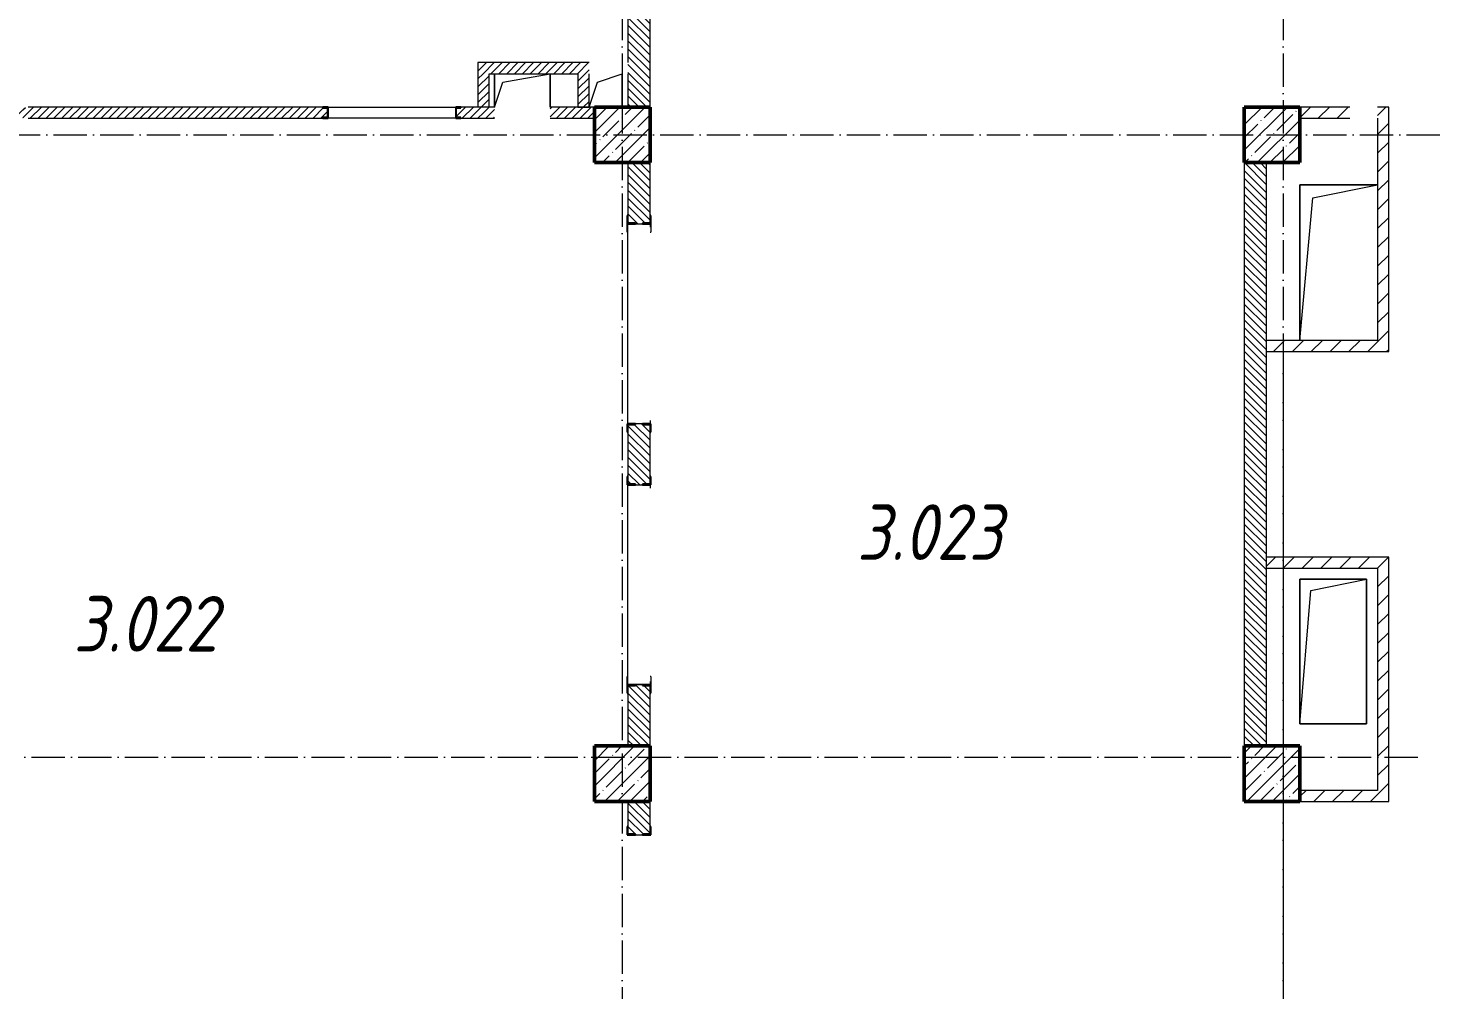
# Model space of a CAD drawing. Header units: millimetres. Extents: x -135211 to 49383, y -8033 to 228499.
# Drawn here: x -52142 to -39477, y 172168 to 180824 of the extents above; entities that cross this region are included whole.
import ezdxf

# ---------------------------------------------------------------- set-up
doc = ezdxf.new("R2010")
doc.units = ezdxf.units.MM
doc.linetypes.add('50_200_ШТРИХ_1Т_ш5_п1_п1_', pattern=[700, 500, -100, 0, -100])
for name, color, linetype, lineweight in [('A-FLOR-____-OTLN', 7, 'Continuous', 9), ('A-GENM-____-MCUT', 7, 'Continuous', 25), ('A-GENM-____-OTLN', 7, 'Continuous', 9), ('A-GENM-____-OTLN-1', 7, 'Continuous', 25), ('A-WALL-____-MCUT', 7, 'Continuous', 13), ('A-WALL-____-PATT-1', 7, 'Continuous', 9), ('A-WALL-FNSH-MCUT-1', 7, 'Continuous', 9), ('I-WALL-____-OTLN', 7, 'Continuous', 9), ('S-COLS-____-MCUT', 7, 'Continuous', 50), ('S-COLS-____-OTLN', 7, 'Continuous', 9), ('S-GRID-____-OTLN-1', 7, '50_200_ШТРИХ_1Т_ш5_п1_п1_', 9), ('Марки помещений', 7, 'Continuous', 9)]:
    doc.layers.add(name, color=color, linetype=linetype, lineweight=lineweight)
doc.styles.add('ISOCPEUR_I_2', font='isocpeui.ttf', dxfattribs={"width": 0.85, "height": 2.3})
pattern_1 = [(45, (-129942.255, 127932.027), (-35.35534, 35.35534), [])]
pattern_2 = [(135, (-129942.255, 127932.027), (-35.35534, -35.35534), [])]
pattern_3 = [(45, (-129942.25, 127932.03), (-84.85281, 84.85281), [])]

# ---------------------------------------------------------------- blocks, each defined once
blk = doc.blocks.new('BSC_Колонна _Прямоугольная - 500х500-V36-АР1_План отверстий 3 этажа в осях 1-64_Ю-ЯЯ')
at = {"layer": 'S-COLS-____-OTLN'}
h = blk.add_hatch(dxfattribs=at)
h.set_pattern_fill('FP_44', color=256, style=0, pattern_type=2)
h.set_pattern_definition([(45, (-89000, -51931.04), (-114.04925, 114.04925), []), (45, (-88885.95, -51931.04), (-114.04925, 114.04925), [201.613, -40.323, 3.353, -36.97])])
h.paths.add_polyline_path([(-250, -250), (250, -250), (250, 250), (-250, 250)], flags=0)
at = {"layer": 'S-COLS-____-MCUT'}
for p, q in [((250, 250), (-250, 250)), ((-250, 250), (-250, -250)), ((250, -250), (250, 250)), ((-250, -250), (250, -250))]:
    blk.add_line(p, q, dxfattribs=at)
blk = doc.blocks.new('BSC_Колонна _Прямоугольная - 500х500-V37-АР1_План отверстий 3 этажа в осях 1-64_Ю-ЯЯ')
at = {"layer": 'S-COLS-____-OTLN'}
h = blk.add_hatch(dxfattribs=at)
h.set_pattern_fill('FP_45', color=256, style=0, pattern_type=2)
h.set_pattern_definition([(45, (-83150, -51931.04), (-114.04925, 114.04925), []), (45, (-83035.95, -51931.04), (-114.04925, 114.04925), [201.613, -40.323, 3.353, -36.97])])
h.paths.add_polyline_path([(-250, -250), (250, -250), (250, 250), (-250, 250)], flags=0)
at = {"layer": 'S-COLS-____-MCUT'}
for p, q in [((250, 250), (-250, 250)), ((-250, 250), (-250, -250)), ((250, -250), (250, 250)), ((-250, -250), (250, -250))]:
    blk.add_line(p, q, dxfattribs=at)
blk = doc.blocks.new('BSC_Колонна _Прямоугольная - 500х500-V54-АР1_План отверстий 3 этажа в осях 1-64_Ю-ЯЯ')
at = {"layer": 'S-COLS-____-OTLN'}
h = blk.add_hatch(dxfattribs=at)
h.set_pattern_fill('FP_62', color=256, style=0, pattern_type=2)
h.set_pattern_definition([(45, (-89000, -46181.04), (-114.04925, 114.04925), []), (45, (-88885.95, -46181.04), (-114.04925, 114.04925), [201.613, -40.323, 3.353, -36.97])])
h.paths.add_polyline_path([(-250, -250), (250, -250), (250, 250), (-250, 250)], flags=0)
at = {"layer": 'S-COLS-____-MCUT'}
for p, q in [((250, 250), (-250, 250)), ((-250, 250), (-250, -250)), ((250, -250), (250, 250)), ((-250, -250), (250, -250))]:
    blk.add_line(p, q, dxfattribs=at)
blk = doc.blocks.new('BSC_Колонна _Прямоугольная - 500х500-V55-АР1_План отверстий 3 этажа в осях 1-64_Ю-ЯЯ')
at = {"layer": 'S-COLS-____-OTLN'}
h = blk.add_hatch(dxfattribs=at)
h.set_pattern_fill('FP_63', color=256, style=0, pattern_type=2)
h.set_pattern_definition([(45, (-83150, -46181.04), (-114.04925, 114.04925), []), (45, (-83035.95, -46181.04), (-114.04925, 114.04925), [201.613, -40.323, 3.353, -36.97])])
h.paths.add_polyline_path([(-250, -250), (250, -250), (250, 250), (-250, 250)], flags=0)
at = {"layer": 'S-COLS-____-MCUT'}
for p, q in [((250, 250), (-250, 250)), ((-250, 250), (-250, -250)), ((250, -250), (250, 250)), ((-250, -250), (250, -250))]:
    blk.add_line(p, q, dxfattribs=at)
blk = doc.blocks.new('154_Стойка_СКБ_Швеллер - СМ-2180_100-28278414-АР1_План отверстий 3 этажа в осях 1-64_Ю-ЯЯ')
at = {"layer": 'A-GENM-____-MCUT'}
for p, q in [((171, 50), (125, 50)), ((125, 50), (125, -50)), ((129.5, 42.4), (171, 42.4)), ((129.5, -42.4), (129.5, 42.4)), ((171, 42.4), (171, 50)), ((125, -50), (171, -50)), ((171, -42.4), (129.5, -42.4)), ((171, -50), (171, -42.4))]:
    blk.add_line(p, q, dxfattribs=at)
blk = doc.blocks.new('Фахверк_СКБ_Уголок - 200_3960-28268576-АР1_План отверстий 3 этажа в осях 1-64_Ю-ЯЯ')
at = {"layer": 'A-GENM-____-MCUT'}
for p, q in [((200, 156), (125, 156)), ((125, 156), (125, 81)), ((131, 81), (131, 150)), ((131, 150), (200, 150)), ((200, 150), (200, 156)), ((125, 81), (131, 81)), ((131, 19), (125, 19)), ((125, 19), (125, -56)), ((131, -50), (131, 19)), ((125, -56), (200, -56)), ((200, -50), (131, -50)), ((200, -56), (200, -50))]:
    blk.add_line(p, q, dxfattribs=at)
blk = doc.blocks.new('АР_Перемычка - АР_Перемычка-28729843-АР1_План отверстий 3 этажа в осях 1-64_Ю-ЯЯ')
at = {"layer": 'A-GENM-____-OTLN'}
blk.add_line((-400, -100), (-392, -100), dxfattribs=at)
blk = doc.blocks.new('Фахверк_СКБ_Уголок - 200_3550-28267367-АР1_План отверстий 3 этажа в осях 1-64_Ю-ЯЯ')
at = {"layer": 'A-GENM-____-MCUT'}
for p, q in [((200, 156), (125, 156)), ((125, 156), (125, 81)), ((131, 81), (131, 150)), ((131, 150), (200, 150)), ((200, 150), (200, 156)), ((125, 81), (131, 81)), ((131, 19), (125, 19)), ((125, 19), (125, -56)), ((131, -50), (131, 19)), ((125, -56), (200, -56)), ((200, -50), (131, -50)), ((200, -56), (200, -50))]:
    blk.add_line(p, q, dxfattribs=at)
blk = doc.blocks.new('154_Стойка_СКБ_Уголок - СМ-2480_200-28346303-АР1_План отверстий 3 этажа в осях 1-64_Ю-ЯЯ')
at = {"layer": 'A-GENM-____-MCUT'}
for p, q in [((125, 156), (125, 81)), ((200, 156), (125, 156)), ((131, 81), (131, 150)), ((131, 150), (200, 150)), ((200, 150), (200, 156)), ((125, 81), (131, 81)), ((131, 19), (125, 19)), ((125, 19), (125, -56)), ((131, -50), (131, 19)), ((125, -56), (200, -56)), ((200, -50), (131, -50)), ((200, -56), (200, -50))]:
    blk.add_line(p, q, dxfattribs=at)
blk = doc.blocks.new('Стойка_Влож_Полоса боковая - Полоса-V164-АР1_План отверстий 3 этажа в осях 1-64_Ю-ЯЯ')
at = {"layer": 'A-GENM-____-OTLN'}
for p, q in [((-5, 60), (0, 60)), ((-5, -60), (-5, 60)), ((0, 31), (0, -31)), ((0, -60), (-5, -60))]:
    blk.add_line(p, q, dxfattribs=at)
blk = doc.blocks.new('Стойка_Влож_Уголок_Опорный - Уголок-28213941-АР1_План отверстий 3 этажа в осях 1-64_Ю-ЯЯ')
at = {"layer": 'A-GENM-____-OTLN'}
for p, q in [((-212, -6), (-212, 0)), ((0, 0), (0, -6)), ((-212, -75), (-212, -6)), ((-212, -6), (-206, -6)), ((-212, -75), (-206, -75)), ((-6, -6), (0, -6)), ((-6, -75), (0, -75)), ((0, -6), (0, -75))]:
    blk.add_line(p, q, dxfattribs=at)
blk = doc.blocks.new('AR_Отверстие прямоугольное _в плите_ - AR_Отверстие прямоугольное _в плите_-30459267-АР1_План отверстий 3 этажа в осях 1-64_Ю-ЯЯ')
at = {"layer": 'A-GENM-____-OTLN'}
for p, q in [((-250, 150), (-250, -150)), ((-175, 75), (250, 150)), ((250, -150), (250, 150)), ((-250, -150), (-175, 75))]:
    blk.add_line(p, q, dxfattribs=at)
blk = doc.blocks.new('AR_Отверстие прямоугольное _в плите_ - AR_Отверстие прямоугольное _в плите_-30552542-АР1_План отверстий 3 этажа в осях 1-64_Ю-ЯЯ')
at = {"layer": 'A-GENM-____-OTLN'}
for p, q in [((350, 700), (-350, 700)), ((-350, 700), (-350, -700)), ((-233, 583), (350, 700)), ((-350, -700), (-233, 583))]:
    blk.add_line(p, q, dxfattribs=at)
blk = doc.blocks.new('AR_Отверстие прямоугольное _в плите_ - AR_Отверстие прямоугольное _в плите_-30552544-АР1_План отверстий 3 этажа в осях 1-64_Ю-ЯЯ')
at = {"layer": 'A-GENM-____-OTLN'}
for p, q in [((300, 650), (-300, 650)), ((-300, 650), (-300, -650)), ((-200, 550), (300, 650)), ((300, -650), (300, 650)), ((-300, -650), (-200, 550)), ((-300, -650), (300, -650))]:
    blk.add_line(p, q, dxfattribs=at)
blk = doc.blocks.new('AR_Отверстие прямоугольное _в плите_ - AR_Отверстие прямоугольное _в плите_-30459338-АР1_План отверстий 3 этажа в осях 1-64_Ю-ЯЯ')
at = {"layer": 'A-GENM-____-OTLN'}
for p, q in [((-75, 75), (150, 150)), ((150, -150), (150, 150)), ((-150, -150), (-75, 75))]:
    blk.add_line(p, q, dxfattribs=at)

msp = doc.modelspace()

# ---------------------------------------------------------------- hatches: boundary and pattern name
at = {"layer": 'A-WALL-____-PATT-1'}
h = msp.add_hatch(dxfattribs=at)
h.set_pattern_fill('FP_9', color=256, style=0, pattern_type=2)
h.set_pattern_definition(pattern_2)
h.paths.add_polyline_path([(-46542.3, 180113.1), (-46542.3, 181057.1), (-46611.3, 181057.1), (-46611.3, 181063.1), (-46673.3, 181063.1), (-46673.3, 181057.1), (-46742.3, 181057.1), (-46742.3, 180113.1)], flags=0)
h.paths.add_polyline_path([(-46611.3, 182213.1), (-46611.3, 182219.1), (-46542.3, 182219.1), (-46542.3, 182628.1), (-46742.3, 182628.1), (-46742.3, 182219.1), (-46673.3, 182219.1), (-46673.3, 182213.1)], flags=0)
h.paths.add_polyline_path([(-46742.3, 182878.1), (-46542.3, 182878.1), (-46542.3, 183113.1), (-46742.3, 183113.1)], flags=0)
h = msp.add_hatch(dxfattribs=at)
h.set_pattern_fill('FP_8', color=256, style=0, pattern_type=2)
h.set_pattern_definition(pattern_1)
h.paths.add_polyline_path([(-47192.3, 180413.1), (-47092.3, 180413.1), (-47092.3, 180513.1), (-48092.3, 180513.1), (-48092.3, 180413.1), (-47992.3, 180413.1)], flags=0)
h = msp.add_hatch(dxfattribs=at)
h.set_pattern_fill('FP_8', color=256, style=0, pattern_type=2)
h.set_pattern_definition(pattern_1)
h.paths.add_polyline_path([(-47992.3, 180113.1), (-47992.3, 180413.1), (-48092.3, 180413.1), (-48092.3, 180113.1)], flags=0)
h = msp.add_hatch(dxfattribs=at)
h.set_pattern_fill('FP_8', color=256, style=0, pattern_type=2)
h.set_pattern_definition(pattern_1)
h.paths.add_polyline_path([(-47092.3, 180113.1), (-47092.3, 180413.1), (-47192.3, 180413.1), (-47192.3, 180113.1)], flags=0)
h = msp.add_hatch(dxfattribs=at)
h.set_pattern_fill('FP_8', color=256, style=0, pattern_type=2)
h.set_pattern_definition(pattern_1)
h.paths.add_polyline_path([(-48042.3, 180013.1), (-48042.3, 180113.1), (-48246.3, 180113.1), (-48246.3, 180105.5), (-48287.8, 180105.5), (-48287.8, 180020.7), (-48246.3, 180020.7), (-48246.3, 180013.1)], flags=0)
h.paths.add_polyline_path([(-49488.3, 180013.1), (-49488.3, 180020.7), (-49446.8, 180020.7), (-49446.8, 180105.5), (-49488.3, 180105.5), (-49488.3, 180113.1), (-52142.3, 180113.1), (-52142.3, 180110.1), (-52189.3, 180110.1), (-52189.3, 180016.1), (-52142.3, 180016.1), (-52142.3, 180013.1)], flags=0)
h.paths.add_polyline_path([(-52192.3, 180013.1), (-52192.3, 180113.1), (-54942.3, 180113.1), (-54942.3, 180013.1), (-53955.3, 180013.1)], flags=0)
h = msp.add_hatch(dxfattribs=at)
h.set_pattern_fill('FP_8', color=256, style=0, pattern_type=2)
h.set_pattern_definition(pattern_1)
h.paths.add_polyline_path([(-47042.3, 180013.1), (-47042.3, 180113.1), (-47442.3, 180113.1), (-47442.3, 180013.1)], flags=0)
h.paths.add_polyline_path([(-47942.3, 180013.1), (-47942.3, 180113.1), (-48042.3, 180113.1), (-48042.3, 180013.1)], flags=0)
h = msp.add_hatch(dxfattribs=at)
h.set_pattern_fill('FP_7', color=256, style=0, pattern_type=2)
h.set_pattern_definition(pattern_3)
h.paths.add_polyline_path([(-40242.3, 180013.1), (-40242.3, 180113.1), (-40692.3, 180113.1), (-40692.3, 180013.1)], flags=0)
h.paths.add_polyline_path([(-39992.3, 180013.1), (-39892.3, 180013.1), (-39892.3, 180113.1), (-39992.3, 180113.1)], flags=0)
h = msp.add_hatch(dxfattribs=at)
h.set_pattern_fill('FP_7', color=256, style=0, pattern_type=2)
h.set_pattern_definition(pattern_3)
h.paths.add_polyline_path([(-39992.3, 178013.1), (-39892.3, 178013.1), (-39892.3, 180013.1), (-39992.3, 180013.1)], flags=0)
h = msp.add_hatch(dxfattribs=at)
h.set_pattern_fill('FP_9', color=256, style=0, pattern_type=2)
h.set_pattern_definition(pattern_2)
h.paths.add_polyline_path([(-46542.3, 174363.1), (-46542.3, 174907.1), (-46611.3, 174907.1), (-46611.3, 174913.1), (-46673.3, 174913.1), (-46673.3, 174907.1), (-46742.3, 174907.1), (-46742.3, 174363.1), (-46582.3, 174363.1)], flags=0)
h.paths.add_polyline_path([(-46673.3, 176713.1), (-46611.3, 176713.1), (-46611.3, 176719.1), (-46542.3, 176719.1), (-46542.3, 177257.1), (-46611.3, 177257.1), (-46611.3, 177263.1), (-46673.3, 177263.1), (-46673.3, 177257.1), (-46742.3, 177257.1), (-46742.3, 176719.1), (-46673.3, 176719.1)], flags=0)
h.paths.add_polyline_path([(-46673.3, 179063.1), (-46611.3, 179063.1), (-46611.3, 179069.1), (-46542.3, 179069.1), (-46542.3, 179613.1), (-46742.3, 179613.1), (-46742.3, 179069.1), (-46673.3, 179069.1)], flags=0)
h = msp.add_hatch(dxfattribs=at)
h.set_pattern_fill('FP_9', color=256, style=0, pattern_type=2)
h.set_pattern_definition(pattern_2)
h.paths.add_polyline_path([(-40992.3, 174363.1), (-40992.3, 179613.1), (-41192.3, 179613.1), (-41192.3, 174363.1)], flags=0)
h = msp.add_hatch(dxfattribs=at)
h.set_pattern_fill('FP_7', color=256, style=0, pattern_type=2)
h.set_pattern_definition(pattern_3)
h.paths.add_polyline_path([(-40992.3, 177913.1), (-39892.3, 177913.1), (-39892.3, 178013.1), (-40992.3, 178013.1)], flags=0)
h = msp.add_hatch(dxfattribs=at)
h.set_pattern_fill('FP_7', color=256, style=0, pattern_type=2)
h.set_pattern_definition(pattern_3)
h.paths.add_polyline_path([(-39992.3, 175963.1), (-39992.3, 176063.1), (-40992.3, 176063.1), (-40992.3, 175963.1)], flags=0)
h = msp.add_hatch(dxfattribs=at)
h.set_pattern_fill('FP_7', color=256, style=0, pattern_type=2)
h.set_pattern_definition(pattern_3)
h.paths.add_polyline_path([(-39992.3, 173963.1), (-39892.3, 173963.1), (-39892.3, 176063.1), (-39992.3, 176063.1), (-39992.3, 175468.6)], flags=0)
h = msp.add_hatch(dxfattribs=at)
h.set_pattern_fill('FP_7', color=256, style=0, pattern_type=2)
h.set_pattern_definition(pattern_3)
h.paths.add_polyline_path([(-40692.3, 173863.1), (-39892.3, 173863.1), (-39892.3, 173963.1), (-40692.3, 173963.1)], flags=0)
h = msp.add_hatch(dxfattribs=at)
h.set_pattern_fill('FP_9', color=256, style=0, pattern_type=2)
h.set_pattern_definition(pattern_2)
h.paths.add_polyline_path([(-46542.3, 171413.1), (-46542.3, 171857.1), (-46611.3, 171857.1), (-46611.3, 171863.1), (-46673.3, 171863.1), (-46673.3, 171857.1), (-46742.3, 171857.1), (-46742.3, 171413.1), (-46582.3, 171413.1)], flags=0)
h.paths.add_polyline_path([(-46673.3, 173563.1), (-46611.3, 173563.1), (-46611.3, 173569.1), (-46542.3, 173569.1), (-46542.3, 173863.1), (-46742.3, 173863.1), (-46742.3, 173569.1), (-46673.3, 173569.1)], flags=0)

# ---------------------------------------------------------------- linework, layer by layer
at = {"layer": 'A-FLOR-____-OTLN'}
for p, q in [((-47942.3, 180113.1), (-47942.3, 180413.1)), ((-47442.3, 180413.1), (-47442.3, 180113.1)), ((-46792.3, 180413.1), (-46792.3, 180113.1)), ((-40692.3, 179413.1), (-39992.3, 179413.1)), ((-40692.3, 178013.1), (-40692.3, 179413.1)), ((-40692.3, 175863.1), (-40092.3, 175863.1)), ((-40692.3, 174563.1), (-40692.3, 175863.1)), ((-40092.3, 175863.1), (-40092.3, 174563.1)), ((-40092.3, 174563.1), (-40692.3, 174563.1))]:
    msp.add_line(p, q, dxfattribs=at)
at = {"layer": 'A-WALL-____-MCUT'}
for p, q in [((-46742.3, 180988.1), (-46742.3, 180513.1)), ((-46542.3, 180113.1), (-46542.3, 180988.1)), ((-46742.3, 180413.1), (-46742.3, 180113.1)), ((-46742.3, 179613.1), (-46742.3, 179138.1)), ((-46542.3, 179138.1), (-46542.3, 179613.1)), ((-41192.3, 179613.1), (-41192.3, 174363.1)), ((-40992.3, 174363.1), (-40992.3, 179613.1)), ((-46611.3, 177263.1), (-46673.3, 177263.1)), ((-46742.3, 177188.1), (-46742.3, 176788.1)), ((-46542.3, 176788.1), (-46542.3, 177188.1)), ((-46673.3, 176713.1), (-46611.3, 176713.1)), ((-46742.3, 174838.1), (-46742.3, 174363.1)), ((-46542.3, 174363.1), (-46542.3, 174838.1)), ((-46742.3, 173863.1), (-46742.3, 173638.1)), ((-46542.3, 173638.1), (-46542.3, 173863.1)), ((-46673.3, 173563.1), (-46611.3, 173563.1))]:
    msp.add_line(p, q, dxfattribs=at)
at = {"layer": 'A-WALL-FNSH-MCUT-1'}
for p, q in [((-47092.3, 180513.1), (-48092.3, 180513.1)), ((-48092.3, 180513.1), (-48092.3, 180113.1)), ((-47992.3, 180413.1), (-47192.3, 180413.1)), ((-47992.3, 180113.1), (-47992.3, 180413.1)), ((-47192.3, 180413.1), (-47192.3, 180113.1)), ((-47092.3, 180113.1), (-47092.3, 180413.1)), ((-49488.3, 180113.1), (-52142.3, 180113.1)), ((-47942.3, 180113.1), (-48246.3, 180113.1)), ((-47042.3, 180113.1), (-47442.3, 180113.1)), ((-47192.3, 180113.1), (-47092.3, 180113.1)), ((-40242.3, 180113.1), (-40692.3, 180113.1)), ((-39892.3, 180113.1), (-39992.3, 180113.1)), ((-39892.3, 177913.1), (-39892.3, 180113.1)), ((-52142.3, 180013.1), (-49488.3, 180013.1)), ((-48246.3, 180013.1), (-47942.3, 180013.1)), ((-47442.3, 180013.1), (-47042.3, 180013.1)), ((-40692.3, 180013.1), (-40242.3, 180013.1)), ((-39992.3, 180013.1), (-39992.3, 178013.1)), ((-39992.3, 178013.1), (-40992.3, 178013.1)), ((-40992.3, 177913.1), (-39892.3, 177913.1)), ((-39892.3, 176063.1), (-40992.3, 176063.1)), ((-39892.3, 173863.1), (-39892.3, 176063.1)), ((-40992.3, 175963.1), (-39992.3, 175963.1)), ((-39992.3, 175963.1), (-39992.3, 173963.1)), ((-39992.3, 173963.1), (-40692.3, 173963.1)), ((-40692.3, 173863.1), (-39892.3, 173863.1))]:
    msp.add_line(p, q, dxfattribs=at)
at = {"layer": 'I-WALL-____-OTLN'}
for p, q in [((-49442.3, 180113.1), (-48292.3, 180113.1)), ((-48292.3, 180013.1), (-49442.3, 180013.1)), ((-46742.3, 177263.1), (-46742.3, 179063.1)), ((-46542.3, 179063.1), (-46542.3, 179033.1)), ((-46542.3, 177293.1), (-46542.3, 177263.1)), ((-46742.3, 174913.1), (-46742.3, 176713.1)), ((-46542.3, 176713.1), (-46542.3, 176683.1)), ((-46542.3, 174943.1), (-46542.3, 174913.1))]:
    msp.add_line(p, q, dxfattribs=at)
at = {"layer": 'S-GRID-____-OTLN-1', "color": 251, "ltscale": 0.6, "true_color": 0x636466}
for p, q in [((-46792.3, 218824.9), (-46792.3, 167913.1)), ((-40842.3, 218824.9), (-40842.3, 167913.1)), ((-60735.8, 179863.1), (-25867.8, 179863.1)), ((-40842.3, 177813), (-40842.3, 123449.4)), ((-62615.5, 174263.1), (-39623.5, 174263.1))]:
    msp.add_line(p, q, dxfattribs=at)

# ---------------------------------------------------------------- block references
at = {"layer": 'A-GENM-____-OTLN'}
for name, p in [('AR_Отверстие прямоугольное _в плите_ - AR_Отверстие прямоугольное _в плите_-30459267-АР1_План отверстий 3 этажа в осях 1-64_Ю-ЯЯ', (-47692.3, 180263.1)), ('AR_Отверстие прямоугольное _в плите_ - AR_Отверстие прямоугольное _в плите_-30459338-АР1_План отверстий 3 этажа в осях 1-64_Ю-ЯЯ', (-46942.3, 180263.1)), ('AR_Отверстие прямоугольное _в плите_ - AR_Отверстие прямоугольное _в плите_-30552542-АР1_План отверстий 3 этажа в осях 1-64_Ю-ЯЯ', (-40342.3, 178713.1)), ('Стойка_Влож_Уголок_Опорный - Уголок-28213941-АР1_План отверстий 3 этажа в осях 1-64_Ю-ЯЯ', (-46536.3, 179063.1)), ('AR_Отверстие прямоугольное _в плите_ - AR_Отверстие прямоугольное _в плите_-30552544-АР1_План отверстий 3 этажа в осях 1-64_Ю-ЯЯ', (-40392.3, 175213.1))]:
    msp.add_blockref(name, p, dxfattribs=at)
for name, p, rotation in [('АР_Перемычка - АР_Перемычка-28729843-АР1_План отверстий 3 этажа в осях 1-64_Ю-ЯЯ', (-46642.3, 179063.1), 269.9999999999999), ('Стойка_Влож_Полоса боковая - Полоса-V164-АР1_План отверстий 3 этажа в осях 1-64_Ю-ЯЯ', (-46642.3, 179063.1), 89.99999999999994), ('Стойка_Влож_Уголок_Опорный - Уголок-28213941-АР1_План отверстий 3 этажа в осях 1-64_Ю-ЯЯ', (-46748.3, 174913.1), 180), ('Стойка_Влож_Полоса боковая - Полоса-V164-АР1_План отверстий 3 этажа в осях 1-64_Ю-ЯЯ', (-46642.3, 174913.1), 269.9999999999999)]:
    msp.add_blockref(name, p, dxfattribs=dict(at, rotation=rotation))
at = {"layer": 'A-GENM-____-OTLN-1'}
for name, p, rotation in [('154_Стойка_СКБ_Швеллер - СМ-2180_100-28278414-АР1_План отверстий 3 этажа в осях 1-64_Ю-ЯЯ', (-49317.3, 180063.1), 180), ('154_Стойка_СКБ_Уголок - СМ-2480_200-28346303-АР1_План отверстий 3 этажа в осях 1-64_Ю-ЯЯ', (-46592.3, 178938.1), 89.99999999999993), ('Фахверк_СКБ_Уголок - 200_3550-28267367-АР1_План отверстий 3 этажа в осях 1-64_Ю-ЯЯ', (-46692.3, 177388.1), 269.9999999999999), ('Фахверк_СКБ_Уголок - 200_3550-28267367-АР1_План отверстий 3 этажа в осях 1-64_Ю-ЯЯ', (-46592.3, 176588.1), 89.99999999999993), ('154_Стойка_СКБ_Уголок - СМ-2480_200-28346303-АР1_План отверстий 3 этажа в осях 1-64_Ю-ЯЯ', (-46692.3, 175038.1), 269.9999999999999), ('Фахверк_СКБ_Уголок - 200_3960-28268576-АР1_План отверстий 3 этажа в осях 1-64_Ю-ЯЯ', (-46592.3, 173438.1), 89.99999999999993)]:
    msp.add_blockref(name, p, dxfattribs=dict(at, rotation=rotation))
msp.add_blockref('154_Стойка_СКБ_Швеллер - СМ-2180_100-28278414-АР1_План отверстий 3 этажа в осях 1-64_Ю-ЯЯ', (-48417.3, 180063.1), dxfattribs=at)
at = {"layer": 'S-COLS-____-OTLN'}
for name, p in [('BSC_Колонна _Прямоугольная - 500х500-V37-АР1_План отверстий 3 этажа в осях 1-64_Ю-ЯЯ', (-46792.3, 179863.1)), ('BSC_Колонна _Прямоугольная - 500х500-V36-АР1_План отверстий 3 этажа в осях 1-64_Ю-ЯЯ', (-40942.3, 179863.1)), ('BSC_Колонна _Прямоугольная - 500х500-V55-АР1_План отверстий 3 этажа в осях 1-64_Ю-ЯЯ', (-46792.3, 174113.1)), ('BSC_Колонна _Прямоугольная - 500х500-V54-АР1_План отверстий 3 этажа в осях 1-64_Ю-ЯЯ', (-40942.3, 174113.1))]:
    msp.add_blockref(name, p, dxfattribs=at)

# ---------------------------------------------------------------- texts
at = {"layer": 'Марки помещений', "char_height": 500, "width": 785.654, "attachment_point": 1, "style": 'ISOCPEUR_I_2'}
for s, insert in [('3.023', (-44680.5, 176537.7)), ('3.022', (-51734.2, 175712.9))]:
    msp.add_mtext(s, dxfattribs=dict(at, insert=insert))

doc.saveas('drawing.dxf')
